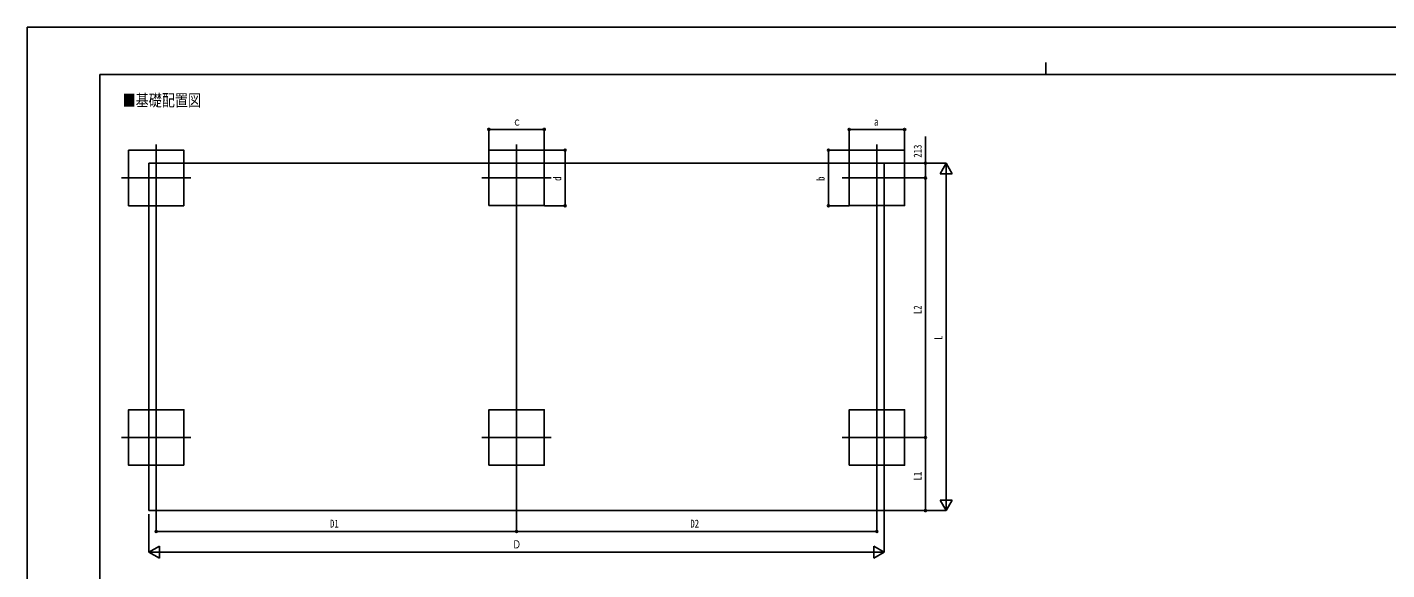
# Model space of a CAD drawing. Units: millimetres, scale not verified. Extents: x -14718 to 14718, y -10395 to 10395.
# Drawn here: x -14718 to 4902, y 2571 to 10395 of the extents above; entities that cross this region are included whole.
import ezdxf
from ezdxf.enums import TextEntityAlignment as Align

# ---------------------------------------------------------------- set-up
doc = ezdxf.new("R2010")
doc.units = ezdxf.units.MM
doc.header["$LTSCALE"] = 50
for name, color, linetype in [('0-2_USER1', 3, 'Continuous'), ('0-3_YKK_12', 2, 'Continuous'), ('0-4_YKK_A1', 4, 'Continuous'), ('0-5_YKK_D', 6, 'Continuous'), ('0-6_YKK_ZWAK', 7, 'Continuous')]:
    doc.layers.add(name, color=color, linetype=linetype)
doc.styles.add('ＭＳ ゴシック', font='')
doc.styles.get('ＭＳ ゴシック').set_extended_font_data('MS Gothic')

msp = doc.modelspace()

# ---------------------------------------------------------------- linework, layer by layer
at = {"layer": '0-3_YKK_12'}
for p, q in [((-12855.44, 3978.88), (-12855.44, 8704.7)), ((-7655.44, 3978.88), (-7655.44, 8704.7)), ((-2455.44, 3978.88), (-2455.44, 8704.7)), ((-13355.44, 8220.83), (-12355.44, 8220.83)), ((-7155.44, 8220.83), (-8155.44, 8220.83)), ((-1955.44, 8220.83), (-2955.44, 8220.83)), ((-13355.44, 4478.83), (-12355.44, 4478.83)), ((-7155.44, 4478.83), (-8155.44, 4478.83)), ((-1955.44, 4478.83), (-2955.44, 4478.83))]:
    msp.add_line(p, q, dxfattribs=at)
at = {"layer": '0-4_YKK_A1'}
for p, q in [((-12960.44, 3423.88), (-12960.44, 8433.88)), ((-12960.44, 8433.88), (-2350.44, 8433.88)), ((-2350.44, 8433.88), (-2350.44, 3423.88)), ((-12960.44, 3423.88), (-2350.44, 3423.88))]:
    msp.add_line(p, q, dxfattribs=at)
for points in [[(-12455.44, 7820.83), (-12455.44, 8620.83), (-13255.44, 8620.83), (-13255.44, 7820.83)], [(-8055.44, 7821.67), (-8055.44, 8621.67), (-7255.44, 8621.67), (-7255.44, 7821.67)], [(-2855.44, 7821.67), (-2855.44, 8621.67), (-2055.44, 8621.67), (-2055.44, 7821.67)], [(-12455.44, 4078.83), (-12455.44, 4878.83), (-13255.44, 4878.83), (-13255.44, 4078.83)], [(-8055.44, 4078.83), (-8055.44, 4878.83), (-7255.44, 4878.83), (-7255.44, 4078.83)], [(-2855.44, 4078.83), (-2855.44, 4878.83), (-2055.44, 4878.83), (-2055.44, 4078.83)]]:
    msp.add_lwpolyline(points, close=True, dxfattribs=at)
at = {"layer": '0-5_YKK_D'}
for p, q in [((-8055.44, 8621.83), (-8055.44, 8922.67)), ((-7255.44, 8921.67), (-8055.44, 8921.67)), ((-7255.44, 8621.83), (-7255.44, 8922.67)), ((-2855.44, 8621.83), (-2855.44, 8921.83)), ((-2855.44, 8920.83), (-2055.44, 8920.83)), ((-2055.44, 8621.83), (-2055.44, 8921.83)), ((-7254.44, 8620.83), (-6954.44, 8620.83)), ((-6955.44, 7820.83), (-6955.44, 8620.83)), ((-2856.44, 8620.83), (-3156.44, 8620.83)), ((-3155.44, 7820.83), (-3155.44, 8620.83)), ((-2349.44, 8433.88), (-1454.44, 8433.88)), ((-2118.68, 8433.81), (-1754.44, 8433.81)), ((-1455.44, 8433.88), (-1542.94, 8282.32)), ((-1542.94, 8282.32), (-1367.94, 8282.32)), ((-1455.44, 8433.88), (-1367.94, 8282.32)), ((-1455.44, 8433.88), (-1455.44, 8130.77)), ((-1455.44, 3598.88), (-1455.44, 8258.88)), ((-1954.44, 8220.83), (-1754.44, 8220.83)), ((-1954.44, 8220.83), (-1754.44, 8220.83)), ((-1755.44, 4478.83), (-1755.44, 8220.83)), ((-7254.44, 7820.83), (-6954.44, 7820.83)), ((-2856.44, 7820.83), (-3156.44, 7820.83)), ((-1954.44, 4478.83), (-1754.44, 4478.83)), ((-1954.44, 4478.83), (-1754.44, 4478.83)), ((-1755.44, 4478.83), (-1755.44, 3423.88)), ((-12855.44, 3977.88), (-12855.44, 3122.88)), ((-7655.44, 3977.88), (-7655.44, 3122.88)), ((-7655.44, 3977.88), (-7655.44, 3122.88)), ((-2455.44, 3977.88), (-2455.44, 3122.88)), ((-1455.44, 3423.88), (-1542.94, 3575.43)), ((-1367.94, 3575.43), (-1542.94, 3575.43)), ((-1455.44, 3423.88), (-1455.44, 3726.99)), ((-1455.44, 3423.88), (-1367.94, 3575.43)), ((-12960.44, 3373.88), (-12960.44, 2822.88)), ((-2350.44, 3422.88), (-2350.44, 2822.88)), ((-2349.44, 3423.88), (-1454.44, 3423.88)), ((-2349.44, 3423.88), (-1754.44, 3423.88)), ((-12855.44, 3123.88), (-7655.44, 3123.88)), ((-7655.44, 3123.88), (-2455.44, 3123.88)), ((-12960.44, 2823.88), (-12808.88, 2911.38)), ((-12960.44, 2823.88), (-12808.88, 2736.38)), ((-12960.44, 2823.88), (-12657.33, 2823.88)), ((-12808.88, 2736.38), (-12808.88, 2911.38)), ((-2525.44, 2823.88), (-12785.44, 2823.88)), ((-2350.44, 2823.88), (-2653.54, 2823.88)), ((-2350.44, 2823.88), (-2501.99, 2911.38)), ((-2501.99, 2911.38), (-2501.99, 2736.38)), ((-2350.44, 2823.88), (-2501.99, 2736.38))]:
    msp.add_line(p, q, dxfattribs=at)
msp.add_lwpolyline([(-1755.44, 8220.83), (-1755.44, 8433.81), (-1755.44, 8818.91)], dxfattribs=at)
for centre in [(-8055.44, 8921.67), (-7255.44, 8921.67), (-2855.44, 8920.83), (-2055.44, 8920.83), (-6955.44, 8620.83), (-3155.44, 8620.83), (-1755.44, 8433.81), (-1755.44, 8220.83), (-1755.44, 8220.83), (-6955.44, 7820.83), (-3155.44, 7820.83), (-1755.44, 4478.83), (-1755.44, 4478.83), (-1755.44, 3423.88), (-12855.44, 3123.88), (-7655.44, 3123.88), (-7655.44, 3123.88), (-2455.44, 3123.88)]:
    msp.add_circle(centre, 14.88, dxfattribs=at)
at = {"layer": '0-6_YKK_ZWAK'}
for p, q in [((-17.43, 9887.5), (-17.43, 9712.5)), ((13632.57, 9712.5), (-13667.43, 9712.5)), ((-13667.43, -8837.5), (-13667.43, 9712.5))]:
    msp.add_line(p, q, dxfattribs=at)
msp.add_lwpolyline([(-14717.5, -10395), (14717.5, -10395), (14717.5, 10395), (-14717.5, 10395)], close=True, dxfattribs=at)

# ---------------------------------------------------------------- texts
at = {"layer": '0-2_USER1', "style": 'ＭＳ ゴシック', "width": 0.8}
msp.add_text('■基礎配置図', height=173.2, dxfattribs=at).set_placement((-13341.71, 9202.7), align=Align.BOTTOM_LEFT)
at = {"layer": '0-5_YKK_D', "style": 'ＭＳ ゴシック', "width": 0.8}
for s, p in [('ｃ', (-7714.24, 8941.67)), ('a', (-2497.44, 8940.83)), ('D1', (-10347.84, 3143.88)), ('D2', (-5147.84, 3143.88)), ('Ｄ', (-7718.44, 2843.88))]:
    msp.add_text(s, height=115.5, dxfattribs=at).set_placement(p, align=Align.BOTTOM_LEFT)
for s, p in [('213', (-1775.44, 8513.31)), ('d', (-6975.44, 8178.83)), ('b', (-3175.44, 8178.83)), ('L2', (-1775.44, 6257.43)), ('L', (-1475.44, 5886.88)), ('L1', (-1775.44, 3858.96))]:
    msp.add_text(s, height=115.5, rotation=90, dxfattribs=at).set_placement(p, align=Align.BOTTOM_LEFT)

doc.saveas('drawing.dxf')
